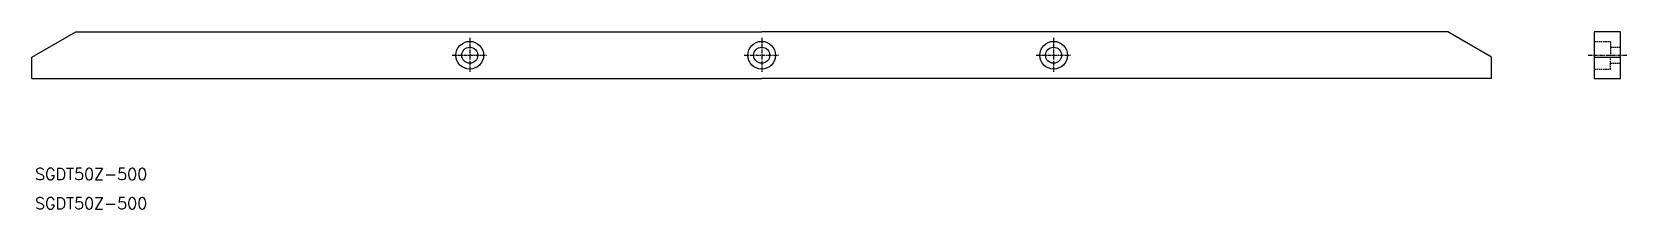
# Model space of a CAD drawing. Extents: x 0 to 546, y 0 to 61.
import ezdxf

# ---------------------------------------------------------------- set-up
doc = ezdxf.new("R2010")
doc.units = 0
doc.linetypes.add('CENTER', pattern=[2, 1.25, -0.25, 0.25, -0.25])
doc.linetypes.add('DASHED', pattern=[0.75, 0.5, -0.25])
doc.layers.get('0').update_dxf_attribs({"linetype": 'CONTINUOUS'})
doc.layers.add('CENTER', color=1, linetype='CENTER')
doc.styles.get("Standard").update_dxf_attribs({"font": 'txt', "bigfont": 'BIGFONT'})

msp = doc.modelspace()

# ---------------------------------------------------------------- linework, layer by layer
at = {"color": 7, "linetype": 'CONTINUOUS'}
for p, q in [((0, 52.12), (15, 60.78)), ((15, 60.78), (250, 60.78)), ((485, 60.78), (250, 60.78)), ((500, 52.12), (485, 60.78)), ((0, 44.78), (0, 52.12)), ((500, 44.78), (500, 52.12)), ((535.23, 52.12), (544.23, 52.12)), ((0, 44.78), (250, 44.78)), ((500, 44.78), (250, 44.78))]:
    msp.add_line(p, q, dxfattribs=at)
at = {"color": 3, "linetype": 'DASHED'}
for p, q in [((535.23, 57.53), (540.73, 57.53)), ((540.73, 57.53), (540.73, 52.78)), ((540.73, 55.53), (544.23, 55.53)), ((540.73, 48.03), (540.73, 52.78)), ((540.73, 50.03), (544.23, 50.03)), ((535.23, 48.03), (540.73, 48.03))]:
    msp.add_line(p, q, dxfattribs=at)
at = {"color": 7, "linetype": 'CONTINUOUS'}
msp.add_lwpolyline([(535.23, 44.78), (544.23, 44.78), (544.23, 60.78), (535.23, 60.78)], close=True, dxfattribs=at)
for centre, radius in [((150, 52.78), 4.75), ((150, 52.78), 2.75), ((250, 52.78), 4.75), ((250, 52.78), 2.75), ((350, 52.78), 4.75), ((350, 52.78), 2.75)]:
    msp.add_circle(centre, radius, dxfattribs=at)
at = {"layer": 'CENTER', "color": 1, "linetype": 'CENTER'}
for p, q in [((150, 58.78), (150, 46.78)), ((250, 58.78), (250, 46.78)), ((350, 58.78), (350, 46.78)), ((144, 52.78), (156, 52.78)), ((244, 52.78), (256, 52.78)), ((344, 52.78), (356, 52.78)), ((533.13, 52.78), (546.46, 52.78))]:
    msp.add_line(p, q, dxfattribs=at)

# ---------------------------------------------------------------- texts
at = {"color": 7, "linetype": 'CONTINUOUS'}
for p in [(1.09, 10), (1.09, 0)]:
    msp.add_text('SGDT50Z-500', height=4, dxfattribs=at).set_placement(p)

doc.saveas('drawing.dxf')
